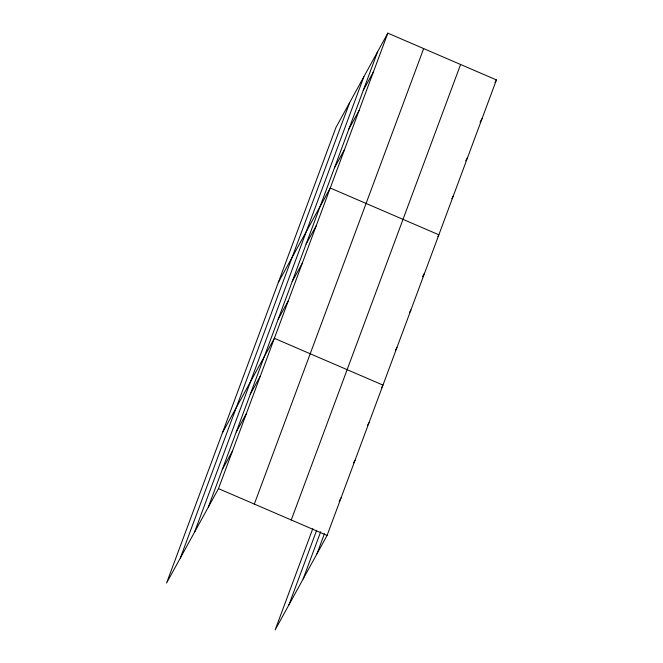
<?xml version="1.0" encoding="UTF-8"?>
<svg xmlns="http://www.w3.org/2000/svg" width="663" height="663" viewBox="0 0 663 663"><rect width="100%" height="100%" fill="white"/><g stroke="black" fill="none" stroke-linecap="round" stroke-linejoin="round"><path stroke-width="0.99" d="M180.344 558.006L349.683 102.525M194.541 532.182L363.879 76.701M208.315 507.12L377.661 51.639M387.822 33.15L335.909 127.586L166.562 583.067L218.483 488.631L387.822 33.15L496.438 79.933L327.091 535.414L275.178 629.85L312.787 528.684M254.327 504.071L423.665 48.59M291.256 519.974L460.594 64.493M288.952 604.789L316.541 530.599M303.148 578.965L320.701 531.751M316.931 553.903L324.447 533.665M363.266 90.359L373.426 71.869M348.871 129.07L359.039 110.58M334.475 167.789L344.644 149.299M278.327 282.446L330.249 188.01L438.856 234.793L437.887 236.558M306.115 244.083L316.276 225.594M292.143 281.659L302.303 263.17M278.17 319.234L288.339 300.745M222.445 432.757L274.366 338.321L382.974 385.104L381.523 387.747M250.233 394.386L260.393 375.896M236.26 431.969L246.421 413.472M222.287 469.545L232.456 451.055M494.979 82.577L496.438 79.933M480.103 122.174L482.042 118.652M465.708 160.885L467.647 157.363M451.801 198.726L453.252 196.082M422.464 276.778L424.403 273.255M409.469 312.588L410.919 309.952M395.496 350.172L396.946 347.528M367.551 425.323L369.009 422.679M353.586 462.898L355.036 460.263M339.125 501.361L341.064 497.838M218.483 488.631L327.091 535.414"/></g></svg>
